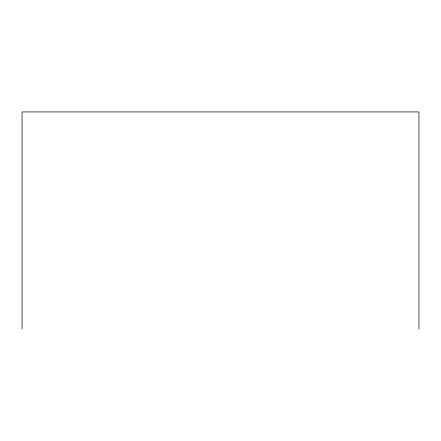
<?xml version="1.0" encoding="UTF-8"?>
<svg xmlns="http://www.w3.org/2000/svg" width="441" height="441" viewBox="0 0 441 441"><rect width="100%" height="100%" fill="white"/><g stroke="black" fill="none" stroke-linecap="round" stroke-linejoin="round"><path stroke-width="0.66" d="M418.95 329.069L418.95 111.931L22.05 111.931L22.05 329.069"/></g></svg>
